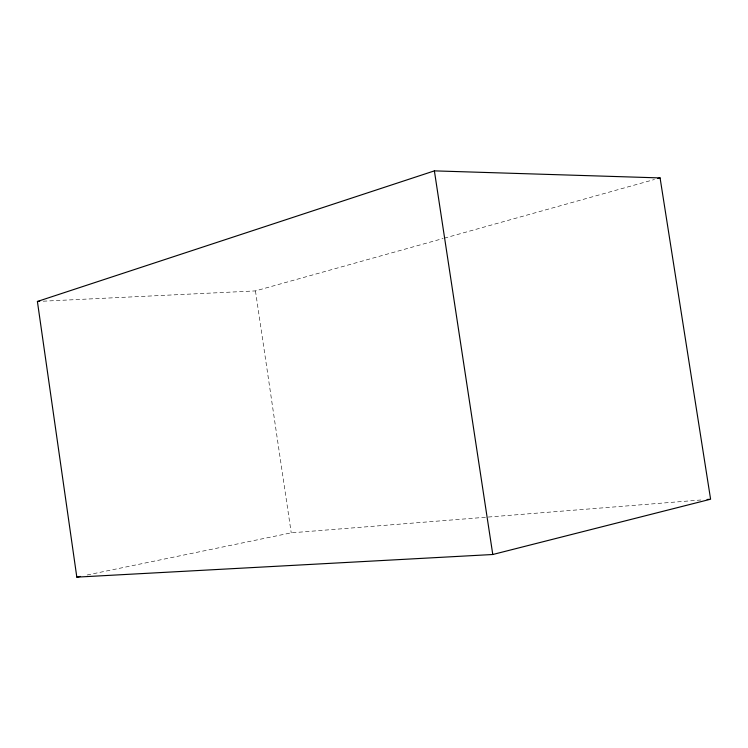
<?xml version="1.0" encoding="UTF-8"?>
<svg xmlns="http://www.w3.org/2000/svg" width="748" height="748" viewBox="0 0 748 748"><rect width="100%" height="100%" fill="white"/><g stroke="black" fill="none" stroke-linecap="round" stroke-linejoin="round"><path stroke-width="0.56" stroke-dasharray="3.74 2.81" d="M43.234 301.192L255.451 290.907L443.153 238.49M444.275 238.182L654.463 179.492M87.086 575.006L291.224 532.838L702.447 499.87M255.451 290.907L291.224 532.838"/><path stroke-width="1.12" d="M37.4 301.472L434.382 170.871L660.082 177.921L710.6 499.215L492.782 554.502L76.82 577.129L37.4 301.472L39.728 301.36M657.829 178.548L660.082 177.921M76.82 577.129L80.242 576.418M707.103 499.496L709.431 499.309M434.382 170.871L492.782 554.502"/></g></svg>
